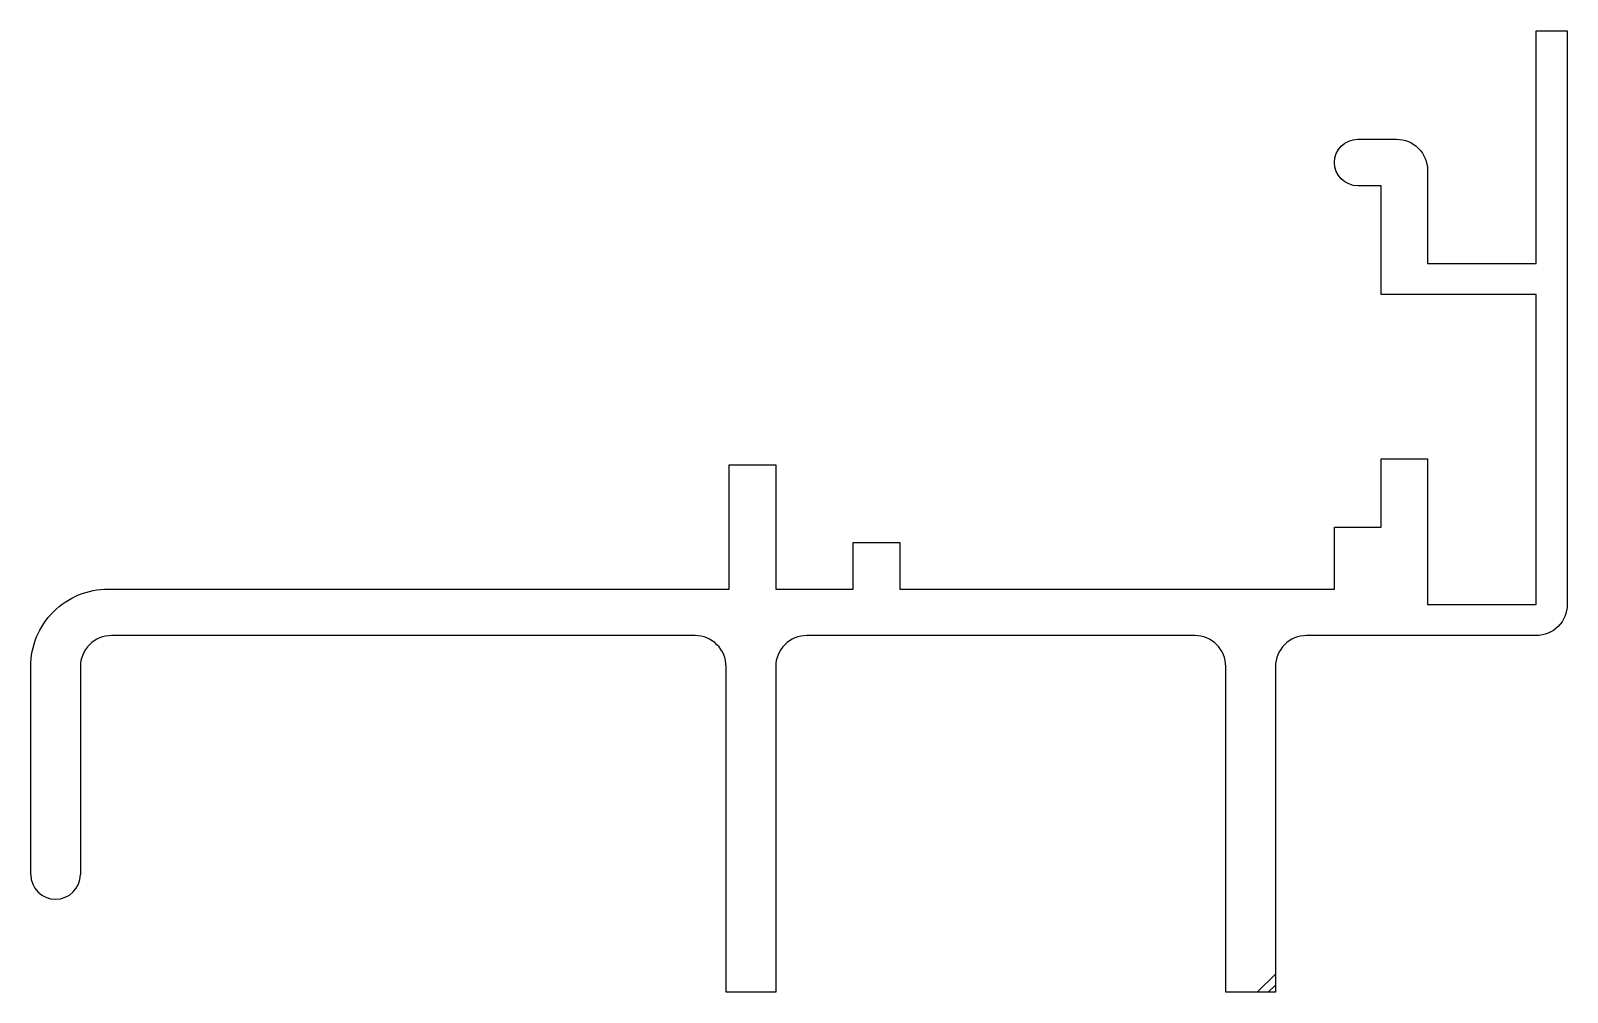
# Model space of a CAD drawing. Extents: x 224 to 273.5, y 233.5 to 264.5.
import ezdxf

# ---------------------------------------------------------------- set-up
doc = ezdxf.new("R2010")
doc.units = 0
doc.layers.get('0').update_dxf_attribs({"linetype": 'CONTINUOUS'})
doc.layers.add('ANA', color=220, linetype='CONTINUOUS')

msp = doc.modelspace()

# ---------------------------------------------------------------- linework, layer by layer
at = {"color": 0}
for p, q in [((263.477, 233.498), (264.064, 234.085)), ((263.831, 233.498), (264.064, 233.732))]:
    msp.add_line(p, q, dxfattribs=at)
at = {"layer": 'ANA'}
for points in [[(223.964, 237.298), (223.964, 243.998, -0.414214), (226.464, 246.498), (246.464, 246.498), (246.464, 250.498), (247.964, 250.498), (247.964, 246.498), (250.464, 246.498), (250.464, 247.998), (251.964, 247.998), (251.964, 246.498), (265.964, 246.498), (265.964, 248.498), (267.464, 248.498), (267.464, 250.698), (268.964, 250.698), (268.964, 245.998), (272.464, 245.998), (272.464, 255.998), (267.464, 255.998), (267.464, 259.498), (266.714, 259.498, -1), (266.714, 260.998), (267.964, 260.998, -0.414214), (268.964, 259.998), (268.964, 256.998), (272.464, 256.998), (272.464, 264.498)], [(272.464, 264.498), (273.464, 264.498), (273.464, 245.998, -0.414214), (272.464, 244.998), (265.064, 244.998, 0.414214), (264.064, 243.998), (264.064, 233.498), (262.464, 233.498), (262.464, 243.998, 0.414214), (261.464, 244.998), (248.964, 244.998, 0.414214), (247.964, 243.998), (247.964, 233.498), (246.364, 233.498), (246.364, 243.998, 0.414214), (245.364, 244.998), (226.564, 244.998, 0.414214), (225.564, 243.998), (225.564, 237.298)]]:
    msp.add_lwpolyline(points, format="xyb", dxfattribs=at)
msp.add_arc((224.764, 237.298), 0.8, 180, 0, dxfattribs=at)

doc.saveas('drawing.dxf')
